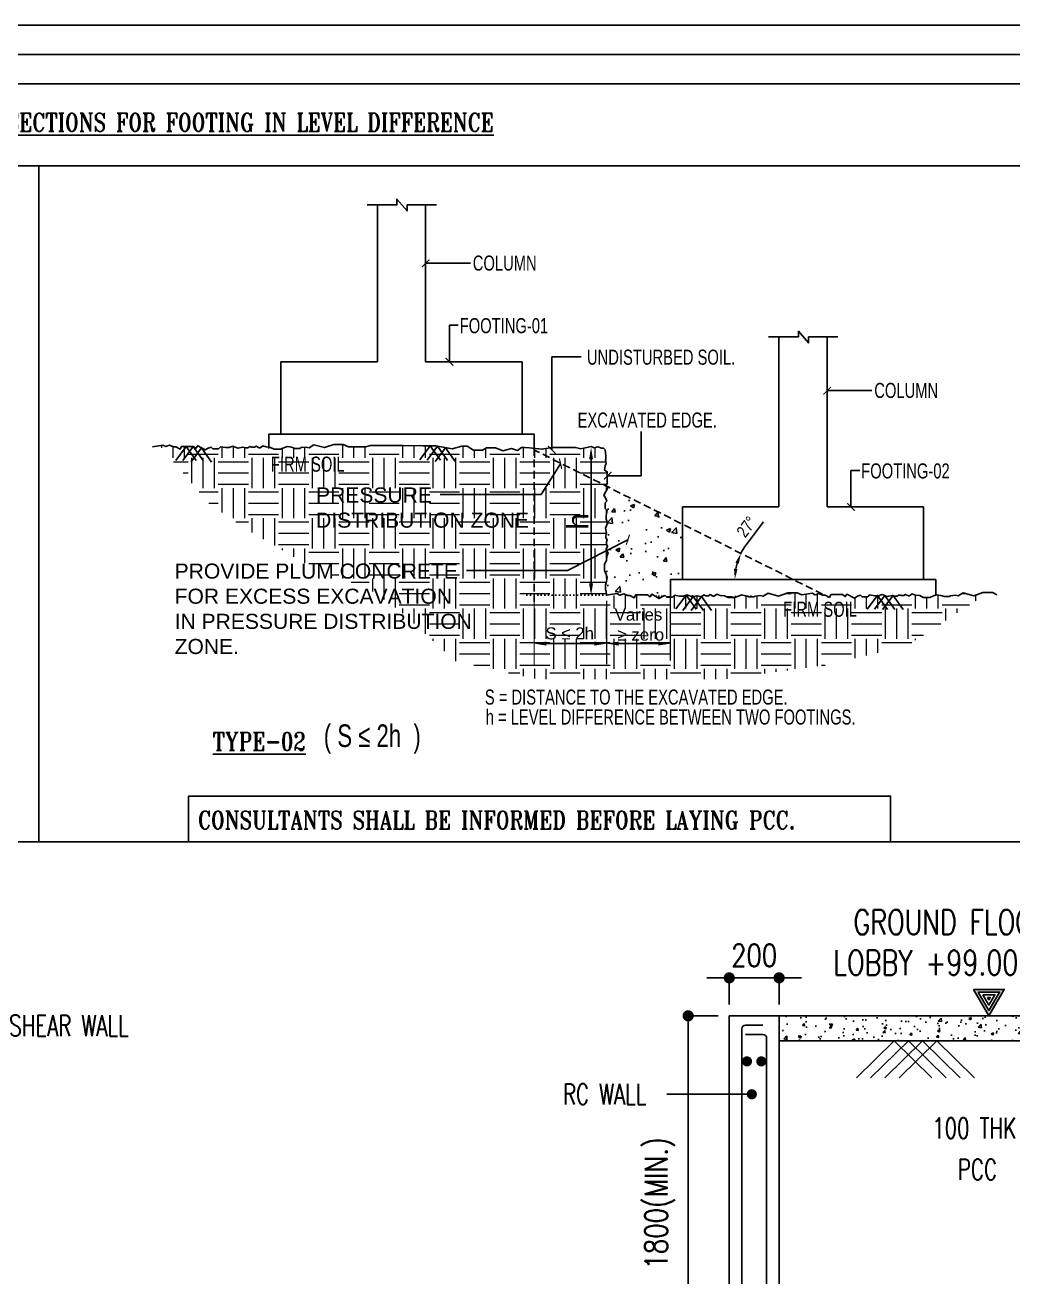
# Model space of a CAD drawing. Extents: x 473024 to 774629, y -1213442 to -1126596.
# Drawn here: x 578138 to 590701, y -1142895 to -1126969 of the extents above; entities that cross this region are included whole.
import ezdxf

# ---------------------------------------------------------------- set-up
doc = ezdxf.new("R2010")
doc.units = 0
doc.header["$LTSCALE"] = 100
doc.header["$MEASUREMENT"] = 0
doc.header["$PDMODE"] = 2
doc.header["$PDSIZE"] = -10
for name, pattern in [('( Hidden )', [0.375, 0.25, -0.125]), ('ACAD_ISO07W100', [3, 0, -3]), ('CONTINU', [0])]:
    doc.linetypes.add(name, pattern=pattern)
doc.layers.get('0').update_dxf_attribs({"linetype": 'CONTINUOUS'})
doc.layers.get('Defpoints').update_dxf_attribs({"linetype": 'CONTINUOUS'})
for name, color, linetype in [('AES-S-DIM 100', 9, 'CONTINUOUS'), ('AR', 1, 'CONTINUOUS'), ('col-hatch', 8, 'CONTINUOUS'), ('COLDIM', 4, 'CONTINUOUS'), ('COLNO', 6, 'CONTINUOUS'), ('column', 10, 'CONTINUOUS'), ('Concrete Line', 2, 'CONTINUOUS'), ('CW-DIM', 4, 'CONTINUOUS'), ('EARTH', 8, 'CONTINUOUS'), ('FOOTINGDIM', 2, 'CONTINUOUS'), ('JW_  BEAM', 4, 'CONTINUOUS'), ('S-FOOTDIM', 9, 'CONTINUOUS'), ('SEC 2 - A - 0.30 THK', 2, 'CONTINUOUS'), ('secton', 8, 'CONTINUOUS'), ('SL', 3, 'CONTINUOUS'), ('TAB', 1, 'CONTINUOUS'), ('TEX', 4, 'CONTINUOUS'), ('text-50', 3, 'CONTINUOUS'), ('TITLE2', 7, 'CONTINUOUS'), ('TXT3', 7, 'CONTINUOUS')]:
    doc.layers.add(name, color=color, linetype=linetype)
doc.styles.add('Arial', font='arial.ttf')
doc.styles.add('GRID', font='romans.shx')
doc.styles.add('JW1', font='arial.ttf', dxfattribs={"width": 0.8, "height": 200})
doc.styles.add('ROMANS', font='romans.shx', dxfattribs={"width": 0.8})
doc.styles.add('ROMANS_0.8', font='romans.shx', dxfattribs={"width": 0.8})
doc.styles.add('ROMANT', font='ROMANT.SHX', dxfattribs={"width": 0.8})
doc.styles.add('TXT-300', font='romans.shx', dxfattribs={"width": 0.75, "height": 300})
doc.dimstyles.new('100-2.5', dxfattribs={"dimscale": 100, "dimtxt": 2.5, "dimasz": 1.25, "dimexe": 1.25, "dimexo": 1, "dimgap": 1, "dimtad": 1, "dimdec": 0, "dimzin": 0, "dimdsep": 46, "dimtxsty": 'GRID', "dimblk1": 'ARCHTICK', "dimblk2": 'ARCHTICK', "dimsah": 1, "dimcen": 0, "dimdle": 1.25, "dimclrd": 1, "dimclre": 1, "dimclrt": 3, "dimadec": 0, "dimazin": 0, "dimtfac": 1, "dimtdec": 0, "dimtix": 1, "dimtmove": 0, "dimatfit": 3, "dimldrblk": 'ARCHTICK', "dimfxl": 1, "dimtolj": 1, "dimtzin": 0, "dimarcsym": 0})
doc.dimstyles.new('DIM300', dxfattribs={"dimtxt": 10, "dimasz": 100, "dimexe": 150, "dimexo": 0, "dimgap": 100, "dimtad": 1, "dimdec": 0, "dimzin": 0, "dimdsep": 46, "dimtxsty": 'TXT-300', "dimsah": 1, "dimcen": 1, "dimclrd": 8, "dimclre": 8, "dimclrt": 2, "dimadec": 0, "dimazin": 0, "dimtfac": 1, "dimtdec": 0, "dimtmove": 2, "dimatfit": 3, "dimfxl": 1, "dimtolj": 1, "dimtzin": 0, "dimarcsym": 0})
doc.dimstyles.new('JW1', dxfattribs={"dimtxt": 0.2, "dimasz": 175, "dimexe": 50, "dimexo": 50, "dimgap": 75, "dimtad": 1, "dimdec": 0, "dimrnd": 5, "dimzin": 1, "dimdsep": 46, "dimtxsty": 'JW1', "dimcen": 0.09, "dimdle": 150, "dimclrd": 9, "dimclre": 9, "dimclrt": 7, "dimadec": 0, "dimazin": 0, "dimtfac": 1, "dimtdec": 0, "dimtofl": 0, "dimtmove": 0, "dimatfit": 3, "dimfxl": 1, "dimtolj": 1, "dimtzin": 0, "dimarcsym": 0})
doc.dimstyles.new('S-DIM-30', dxfattribs={"dimscale": 30, "dimtxt": 2.5, "dimasz": 1, "dimexe": 1, "dimexo": 0.5, "dimgap": 1, "dimtad": 1, "dimdec": 0, "dimdsep": 46, "dimtxsty": 'ROMANS_0.8', "dimblk": 'DOT', "dimcen": 0, "dimdle": 1, "dimclrd": 8, "dimclre": 8, "dimclrt": 3, "dimadec": 1, "dimazin": 2, "dimtfac": 1, "dimtdec": 0, "dimtix": 1, "dimtmove": 0, "dimatfit": 3, "dimfxl": 1, "dimtolj": 1, "dimlwd": -1, "dimlwe": -1, "dimarcsym": 0})

# ---------------------------------------------------------------- blocks, each defined once
blk = doc.blocks.new('_Dot')
at = {"color": 0, "linetype": 'ByBlock', "lineweight": -2}
blk.add_line((-0.5, 0), (-1, 0), dxfattribs=at)
at = {"color": 0, "linetype": 'ByBlock', "const_width": 0.5}
blk.add_lwpolyline([(-0.25, 0, 1), (0.25, 0, 1)], format="xyb", close=True, dxfattribs=at)
blk = doc.blocks.new('*D26')
at = {"layer": 'Defpoints', "color": 0, "transparency": 16777216}
for p in [(10113, 9120), (9783, 5520), (10113, 5520)]:
    blk.add_point(p, dxfattribs=at)
at = {"layer": 'FOOTINGDIM', "color": 8, "transparency": 16777216}
for p, q in [((10023, 9120), (9783, 9120)), ((9783, 9030), (9783, 5610)), ((10023, 5520), (9783, 5520))]:
    blk.add_line(p, q, dxfattribs=at)
at = {"layer": 'FOOTINGDIM', "color": 8, "transparency": 16777216, "xscale": 90, "yscale": 90, "zscale": 90}
for p, rotation in [((9783, 9120), 90), ((9783, 5520), 270)]:
    blk.add_blockref('_Dot', p, dxfattribs=dict(at, rotation=rotation))
at = {"layer": 'FOOTINGDIM', "color": 3, "transparency": 16777216, "insert": (9556, 7614), "char_height": 180, "attachment_point": 5, "rotation": 90, "style": 'ROMANS_0.8'}
blk.add_mtext('\\A1;1800(MIN.)', dxfattribs=at)
blk = doc.blocks.new('*D27')
at = {"layer": 'Defpoints', "color": 0, "transparency": 16777216}
for p in [(10113, 9425), (10113, 9120), (10513, 9120)]:
    blk.add_point(p, dxfattribs=at)
at = {"layer": 'FOOTINGDIM', "color": 8, "transparency": 16777216}
for p, q in [((10023, 9425), (9933, 9425)), ((10113, 9210), (10113, 9425)), ((10513, 9425), (10113, 9425)), ((10513, 9210), (10513, 9425)), ((10603, 9425), (10693, 9425))]:
    blk.add_line(p, q, dxfattribs=at)
at = {"layer": 'FOOTINGDIM', "color": 8, "transparency": 16777216, "xscale": 90, "yscale": 90, "zscale": 90}
blk.add_blockref('_Dot', (10113, 9425), dxfattribs=at)
at = {"layer": 'FOOTINGDIM', "color": 8, "transparency": 16777216, "xscale": 90, "yscale": 90, "zscale": 90, "rotation": 180}
blk.add_blockref('_Dot', (10513, 9425), dxfattribs=at)
at = {"layer": 'FOOTINGDIM', "color": 3, "transparency": 16777216, "insert": (10313, 9605), "char_height": 180, "attachment_point": 5, "style": 'ROMANS_0.8'}
blk.add_mtext('\\A1;200', dxfattribs=at)
blk = doc.blocks.new('A$C19396C94')
at = {"layer": 'TAB', "color": 4}
for p, q in [((277.7, 273.6, 0), (0, 0, 0)), ((382.6, 273.6, 0), (104.9, 0, 0)), ((487.5, 273.6, 0), (209.8, 0, 0)), ((277.7, 273.6, 0), (555.4, 0, 0)), ((592.4, 273.6, 0), (314.7, 0, 0)), ((382.6, 273.6, 0), (660.3, 0, 0)), ((487.5, 273.6, 0), (765.2, 0, 0)), ((592.4, 273.6, 0), (870.1, 0, 0))]:
    blk.add_line(p, q, dxfattribs=at)
blk = doc.blocks.new('_ArchTick')
at = {"color": 0, "linetype": 'ByBlock', "const_width": 0.15}
blk.add_lwpolyline([(-0.5, -0.5), (0.5, 0.5)], dxfattribs=at)
blk = doc.blocks.new('*D42')
at = {"layer": 'CW-DIM', "color": 9, "linetype": 'Continuous', "lineweight": -2, "transparency": 16777216}
blk.add_line((28078, 18102), (28078, 16049), dxfattribs=at)
at = {"layer": 'CW-DIM', "color": 9, "transparency": 16777216}
for points in [[(28111, 18102), (28045, 18102), (28078, 18302)], [(28045, 16049), (28111, 16049), (28078, 15849)]]:
    blk.add_solid(points, dxfattribs=at)
at = {"layer": 'Defpoints', "color": 0, "transparency": 16777216}
for p in [(27819, 18302), (28078, 15849), (28335, 15849)]:
    blk.add_point(p, dxfattribs=at)
at = {"layer": 'CW-DIM', "color": 3, "transparency": 16777216, "insert": (27858, 17075), "char_height": 350, "attachment_point": 5, "rotation": 90, "style": 'Arial'}
blk.add_mtext('\\A1;h', dxfattribs=at)
blk = doc.blocks.new('*D43')
at = {"layer": 'CW-DIM', "color": 9, "linetype": 'Continuous', "lineweight": -2, "transparency": 16777216}
blk.add_line((28535, 15049), (29193, 15049), dxfattribs=at)
at = {"layer": 'CW-DIM', "color": 9, "transparency": 16777216}
for points in [[(28535, 15082), (28535, 15015), (28335, 15049)], [(29193, 15015), (29193, 15082), (29393, 15049)]]:
    blk.add_solid(points, dxfattribs=at)
at = {"layer": 'Defpoints', "color": 0, "transparency": 16777216}
for p in [(28335, 15849), (29393, 15817), (29393, 15049)]:
    blk.add_point(p, dxfattribs=at)
at = {"layer": 'CW-DIM', "color": 3, "transparency": 16777216, "insert": (28864, 15362), "char_height": 200, "attachment_point": 5, "style": 'Arial'}
blk.add_mtext('\\A1;Varies\\P ≥ zero', dxfattribs=at)
blk = doc.blocks.new('*D44')
at = {"layer": 'CW-DIM', "color": 9, "linetype": 'Continuous', "lineweight": -2, "transparency": 16777216}
blk.add_line((28135, 15049), (27334, 15049), dxfattribs=at)
at = {"layer": 'CW-DIM', "color": 9, "transparency": 16777216}
for points in [[(27334, 15082), (27334, 15015), (27134, 15049)], [(28135, 15015), (28135, 15082), (28335, 15049)]]:
    blk.add_solid(points, dxfattribs=at)
at = {"layer": 'Defpoints', "color": 0, "transparency": 16777216}
for p in [(27134, 15049), (27134, 15049), (28335, 15049)]:
    blk.add_point(p, dxfattribs=at)
blk = doc.blocks.new('*D49')
at = {"layer": 'Defpoints', "color": 0, "transparency": 16777216}
for p in [(27136, 18258), (30473, 16262), (29393, 16114), (33793, 16114), (31917, 15868)]:
    blk.add_point(p, dxfattribs=at)
at = {"layer": 'JW_  BEAM', "color": 9, "lineweight": -2, "transparency": 16777216}
blk.add_line((30655, 16693), (30936, 17066), dxfattribs=at)
for start, end in [(143.0134, 153.4334), (163.8534, 169.58)]:
    blk.add_arc((31425, 16114), 964, start, end, dxfattribs=at)
at = {"layer": 'JW_  BEAM', "color": 9, "transparency": 16777216}
for points in [[(30527, 16371), (30472, 16392), (30563, 16545)], [(30448, 16291), (30506, 16285), (30462, 16114)]]:
    blk.add_solid(points, dxfattribs=at)
at = {"layer": 'JW_  BEAM', "color": 7, "transparency": 16777216, "insert": (30656, 16985), "char_height": 200, "attachment_point": 5, "rotation": 53.0134, "style": 'JW1', "bg_fill": 3, "box_fill_scale": 1.25, "bg_fill_color": 257, "bg_fill_transparency": 0}
blk.add_mtext('\\A1;27%%d', dxfattribs=at)
blk = doc.blocks.new('A$C43B3285B')
at = {"linetype": 'Continuous'}
h = blk.add_hatch(color=0, dxfattribs=at)
h.paths.add_polyline_path([(12112.3, 9311.2), (12197.8, 9163.2), (12283.2, 9311.2)], flags=16)
h.paths.add_polyline_path([(12075, 9332.8), (12197.8, 9120.1), (12320.6, 9332.8)])
at = {"layer": 'col-hatch'}
h = blk.add_hatch(dxfattribs=at)
h.set_pattern_fill('AR-CONC', color=8, scale=30, style=0)
h.set_pattern_definition([(50, (-358997.37, 42842.56), (215.178055, -18.82564), [22.5, -247.5]), (355, (-358997.37, 42842.56), (-41.6254, 225.65764), [18, -198]), (100.4514, (-358979.44, 42841), (173.55281, 206.83186), [19.12206, -210.34263]), (46.1842, (-358997.37, 42902.56), (320.17231, -49.6557), [33.75, -371.25]), (96.6356, (-358970.7, 42898.42), (280.3988, 292.23536), [28.6831, -315.5139]), (351.1842, (-358997.37, 42902.56), (280.39858, 292.23558), [27, -297]), (21, (-358967.37, 42887.56), (179.072116, -120.78567), [22.5, -247.5]), (326, (-358967.37, 42887.56), (72.9946, 217.54501), [18, -198]), (71.4514, (-358952.44, 42877.5), (252.06679, 96.75915), [19.12206, -210.34263]), (37.5, (-358997.37, 42842.56), (3.647957, 99.868156), [0, -195.6, 0, -201, 0, -198.75]), (7.5, (-358997.37, 42842.56), (78.92086, 118.323514), [0, -114.6, 0, -191.1, 0, -75.75]), (327.5, (-359064.27, 42842.56), (160.14673, -6.766462), [0, -75, 0, -234, 0, -310.5]), (317.5, (-359094.27, 42842.56), (174.95585, 30.031495), [0, -97.5, 0, -155.4, 0, -220.5])])
h.paths.add_polyline_path([(13156.4, 9057.7), (13080.2, 9057.7), (13080.2, 9120.1), (10513, 9120.1), (10513, 8920.1), (12775.3, 8920.1), (12775.3, 8966.7, -0.4142136), (12754.9, 8987.2, -1), (12795.8, 8987.2, -0.4142136), (12775.3, 8966.7), (12775.3, 8920.1), (13080.5, 8920.1), (13080.5, 8999), (12981.9, 8999)])
at = {"layer": 'column', "color": 2, "linetype": 'Continuous'}
blk.add_line((10513, 8920.1), (13080.2, 8920.1), dxfattribs=at)
at = {"layer": 'secton', "color": 2, "linetype": 'Continuous'}
for p, q in [((10113, 9120.1), (10113, 2570.1)), ((10113, 9120.1), (13080.5, 9120.1)), ((10513, 9120.1), (10513, 2570.1))]:
    blk.add_line(p, q, dxfattribs=at)
at = {"layer": 'SL', "color": 4, "elevation": 0}
for points, const_width in [([(10275.4, 8754.1, -1), (10234.7, 8754.1, -1)], 40.7), ([(10390.7, 8754.1, -1), (10350, 8754.1, -1)], 40.7), ([(10293.8, 8510.7, 1), (10293.8, 8469.8, 1)], 40.9)]:
    blk.add_lwpolyline(points, format="xyb", close=True, dxfattribs=dict(at, const_width=const_width))
at = {"layer": 'TAB'}
for p, q in [((10213, 9015.1), (10213, 1313.8)), ((10242.3, 8970.1), (10383, 8970.1)), ((10243, 9045.1), (10383.6, 9045.1)), ((10413, 8940.6), (10413, 1313.8))]:
    blk.add_line(p, q, dxfattribs=at)
at = {"layer": 'TAB', "color": 4}
blk.add_line((10293.8, 8490.2), (9610.8, 8490.2), dxfattribs=at)
at = {"layer": 'TAB'}
for centre, start, end in [((10243, 9015.1), 90, 180), ((10383, 8940.1), 0, 90)]:
    blk.add_arc(centre, 30, start, end, dxfattribs=at)
at = {"layer": 'TXT3', "color": 3, "elevation": 0}
for points in [[(12075, 9332.8), (12320.6, 9332.8), (12197.8, 9120.1)], [(12112.3, 9311.2), (12283.2, 9311.2), (12197.8, 9163.2)], [(12149.6, 9289.7), (12245.9, 9289.7), (12197.8, 9206.3)], [(12187, 9268.1), (12208.6, 9268.1), (12197.8, 9249.4)]]:
    blk.add_lwpolyline(points, close=True, dxfattribs=at)
at = {"layer": 'COLDIM', "color": 8, "xscale": 1.090631643310189, "yscale": 1.090631643310189, "zscale": 1.090631643310189, "rotation": 8.562147736273705e-07}
blk.add_blockref('A$C19396C94', (11133.4, 8621.7, 0), dxfattribs=at)
at = {"color": 3, "style": 'ROMANS', "width": 0.7}
for s, p in [('SHEAR WALL', (4331.1, 8957.8)), ('RC WALL', (8777.2, 8407.1)), ('100 THK', (11741.7, 8134.5)), ('PCC ', (11947.3, 7802.8))]:
    blk.add_text(s, height=166.67, dxfattribs=at).set_placement(p)
at = {"layer": 'COLNO', "color": 6, "style": 'ROMANS', "width": 0.75}
for s, p in [('GROUND FLOOR', (11110.1, 9772.6)), ('LOBBY +99.00 LVL', (10949.1, 9446.9))]:
    blk.add_text(s, height=200, dxfattribs=at).set_placement(p)
at = {"layer": 'FOOTINGDIM'}
dim = blk.add_linear_dim(base=(10113, 9425), p1=(10513, 9120.1), p2=(10113, 9120.1), dimstyle='S-DIM-30', override={"dimtxt": 6, "dimasz": 3, "dimexe": 0, "dimexo": 3, "dimgap": 3, "dimlfac": 0.5}, dxfattribs=at)
dim.commit()
dim.dimension.update_dxf_attribs({"geometry": '*D27', "text_midpoint": (10313, 9605)})
dim = blk.add_linear_dim(base=(9783.3, 5520.1), p1=(10113, 9120.1), p2=(10113, 5520.1), angle=90, text='<>(MIN.)', dimstyle='S-DIM-30', override={"dimtxt": 6, "dimasz": 3, "dimexe": 0, "dimexo": 3, "dimgap": 3, "dimlfac": 0.5}, dxfattribs=at)
dim.commit()
dim.dimension.update_dxf_attribs({"geometry": '*D26', "text_midpoint": (9783.3, 7614.5), "dimtype": 128})
blk = doc.blocks.new('A$C41507DF9')
at = {"layer": 'AES-S-DIM 100', "linetype": 'ByBlock', "lineweight": 0}
h = blk.add_hatch(dxfattribs=at)
h.set_pattern_fill('EARTH', color=9, scale=2000)
h.paths.add_polyline_path([(28338.2, 17410.4), (28322, 17457.2), (28289.5, 17507.5), (28358.6, 17631.8), (28316.8, 17661.1), (28347.8, 17705.3), (28347.8, 17808.6), (28347.8, 17898.9), (28302.1, 17923.6), (28314.4, 17994.5), (28327.8, 18035.8), (28319.8, 18097.7), (28325.2, 18111.2), (28322.7, 18161.4), (28310.7, 18260.5), (28284.9, 18287), (28252.1, 18287), (28190.1, 18313.5), (28128.2, 18292.9), (28078, 18316.5), (27906.1, 18280.8), (27819, 18301.6), (27724.2, 18301.6), (27586.9, 18301.6), (27534.8, 18301.6), (27435.3, 18301.6), (27263.4, 18271.3), (27059.7, 18296.4), (26971.9, 18300.1), (26922.4, 18300.1), (26856.1, 18252.7), (26761.3, 18281.7), (26614.5, 18244.3), (26491.4, 18296.4), (26444, 18296.4), (26344.5, 18296.4), (26278.2, 18258.5), (26131.4, 18258.5), (26022.4, 18324.8), (25937.2, 18324.8), (25776.1, 18277.4), (25502.4, 18325.5), (25290.3, 18325.5), (24949.6, 18333.1), (24661.8, 18333.1), (24419.5, 18333.1), (24336.2, 18310.4), (24056, 18310.4), (23967.6, 18352.8), (23810.8, 18352.8), (23656.9, 18299.6), (23482.4, 18346.9), (23401.8, 18296.5), (23350.9, 18306.9), (23271.2, 18297.7), (23248, 18285), (23171.8, 18285), (23109.3, 18304.6), (23042.3, 18317.3), (22992.6, 18300), (22926.7, 18273.4), (22821.5, 18273.4), (22761.1, 18302.3), (22689.5, 18310.4), (22634, 18330), (22592.4, 18296.5), (22575.1, 18296.5), (22524.2, 18323.1), (22496.5, 18304.6), (22451.4, 18304.6), (22419, 18317.3), (22386.7, 18294.2), (22349.7, 18294.2), (22305.7, 18304.6), (22223.8, 18289.1), (22141.1, 18321.6), (22076.1, 18298), (22017, 18298), (21931.3, 18312.7), (21898.8, 18280.3), (21807.2, 18280.3), (21777.3, 18308.3), (21730.4, 18292.1), (21680.2, 18259.6), (21555.8, 18328.7), (21526.6, 18287), (21482.3, 18317.9), (21379.1, 18317.9), (21288.8, 18317.9), (21264, 18272.2), (21193.2, 18310.6), (21151.9, 18310.6), (21090, 18337.1), (21028, 18316.5), (20977.8, 18340), (20930, 18332.3), (21753.2, 17359.6), (22362.4, 16949.2), (23496.2, 16285.3), (24403.3, 15954.4), (24939.7, 15570.5), (25826.9, 14756.5), (27197.6, 14458.7), (30285.8, 14458.7), (32023.3, 14699), (33318.4, 15014.1), (34665.6, 15894.5), (34576.4, 15894.5), (34422.5, 15841.3), (34248, 15888.6), (34167.4, 15838.2), (34116.5, 15848.6), (34036.8, 15839.4), (34013.7, 15826.7), (33937.4, 15826.7), (33875, 15846.3), (33807.9, 15859), (33758.2, 15841.7), (33692.3, 15815.1), (33587.2, 15815.1), (33526.8, 15844), (33455.1, 15852.1), (33399.6, 15871.8), (33358, 15838.2), (33340.7, 15838.2), (33289.8, 15864.8), (33262.1, 15846.3), (33217, 15846.3), (33184.6, 15859), (33152.3, 15835.9), (33115.3, 15835.9), (33071.4, 15846.3), (32989.4, 15830.8), (32906.7, 15863.3), (32841.7, 15839.7), (32782.6, 15839.7), (32697, 15854.5), (32664.5, 15822), (32572.9, 15822), (32542.9, 15850), (32496.1, 15833.8), (32445.8, 15801.3), (32321.5, 15870.4), (32292.2, 15828.7), (32248, 15859.6), (32144.7, 15859.6), (32054.4, 15859.6), (32029.6, 15813.9), (31958.8, 15852.3), (31917.5, 15852.3), (31855.6, 15878.8), (31793.6, 15858.2), (31743.5, 15881.8), (31571.5, 15854.1), (31497, 15889.8), (31340.2, 15889.8), (31186.4, 15836.6), (31011.8, 15883.9), (30931.2, 15833.5), (30880.4, 15843.9), (30800.6, 15834.6), (30777.5, 15821.9), (30701.2, 15821.9), (30638.8, 15841.6), (30571.8, 15854.3), (30522.1, 15837), (30456.2, 15810.4), (30351, 15810.4), (30290.6, 15839.3), (30218.9, 15847.4), (30163.5, 15867), (30121.8, 15833.5), (30104.5, 15833.5), (30053.6, 15860.1), (30025.9, 15841.6), (29980.8, 15841.6), (29948.5, 15854.3), (29916.1, 15831.2), (29879.1, 15831.2), (29835.2, 15841.6), (29753.3, 15826.1), (29670.5, 15858.6), (29605.5, 15835), (29546.5, 15835), (29460.8, 15849.7), (29428.3, 15817.2), (29336.7, 15817.2), (29306.7, 15845.2), (29259.9, 15829.1), (29209.7, 15796.6), (29113.2, 15850.2), (29074.4, 15850.2), (29056, 15823.9), (29018.5, 15850.2), (28815.7, 15850.2), (28793.5, 15809.2), (28722.7, 15847.5), (28681.4, 15847.5), (26472.4, 15850.2), (28335.2, 15850.2), (28327.5, 15916.5), (28314.8, 15939.6), (28314.8, 16015.9), (28334.5, 16078.3), (28347.2, 16145.4), (28329.9, 16195.1), (28303.3, 16260.9), (28303.3, 16366.1), (28332.2, 16426.5), (28340.3, 16498.2), (28359.9, 16553.7), (28326.4, 16595.3), (28326.4, 16612.6), (28353, 16663.5), (28334.5, 16691.2), (28334.5, 16736.3), (28347.2, 16768.7), (28324.1, 16801), (28324.1, 16838), (28334.5, 16881.9), (28319, 16963.9), (28351.5, 17046.6), (28327.9, 17111.6), (28327.9, 17170.7), (28342.6, 17256.3), (28310.2, 17288.8), (28310.2, 17380.4)])
at = {"layer": 'AES-S-DIM 100', "linetype": 'ByBlock'}
h = blk.add_hatch(dxfattribs=at)
h.set_pattern_fill('EARTH', color=250, scale=20)
h.set_pattern_definition([(0, (-4017434.75, -872311.65), (127, 127), [127, -127]), (0, (-4017434.75, -872264.03), (127, 127), [127, -127]), (0, (-4017434.75, -872216.4), (127, 127), [127, -127]), (90, (-4017418.88, -872200.53), (-127, 127), [127, -127]), (90, (-4017371.25, -872200.53), (-127, 127), [127, -127]), (90, (-4017323.63, -872200.53), (-127, 127), [127, -127])])
h.paths.add_polyline_path([(29056, 15823.9), (29072.7, 15847.8), (29022, 15847.8)])
h.paths.add_polyline_path([(30121.8, 15833.5), (30136.1, 15845), (30108.4, 15849.7), (30096.4, 15837.8), (30104.5, 15833.5)])
h.paths.add_polyline_path([(29916.1, 15831.2), (29918.4, 15832.8), (29913.7, 15831.2)])
h.paths.add_polyline_path([(30456.2, 15810.4), (30514.8, 15834), (30482.8, 15841.6), (30400.9, 15826.1), (30318.1, 15858.6), (30271.1, 15841.5), (30290.6, 15839.3), (30351, 15810.4)])
h.paths.add_polyline_path([(29753.3, 15826.1), (29791.2, 15833.3), (29760.8, 15850.2), (29722, 15850.2), (29715.5, 15840.9)])
h.paths.add_polyline_path([(30590.9, 15850.6), (30618.9, 15845.3), (30596.1, 15854.3)])
h.paths.add_polyline_path([(29605.5, 15835), (29647.5, 15850.2), (29463.3, 15850.2), (29462.8, 15849.4), (29546.5, 15835)])
h.paths.add_polyline_path([(30931.2, 15833.5), (30939.5, 15838.7), (30938.2, 15839.3), (30866.5, 15847.4), (30811.1, 15867), (30762.6, 15828), (30701.3, 15860.1), (30673.5, 15841.6), (30638.6, 15841.6), (30638.8, 15841.6), (30701.2, 15821.9), (30777.5, 15821.9), (30800.6, 15834.6), (30880.4, 15843.9)])
h.paths.add_polyline_path([(29336.7, 15817.2), (29426.2, 15817.2), (29370.3, 15847.5), (29329, 15847.5), (29117.7, 15847.7), (29209.7, 15796.6), (29259.9, 15829.1), (29306.7, 15845.2)])
h.paths.add_polyline_path([(31186.4, 15836.6), (31231.1, 15852.1), (31219.4, 15854.3), (31176.3, 15839.3)])
at = {"layer": 'JW_  BEAM'}
h = blk.add_hatch(dxfattribs=at)
h.set_pattern_fill('AR-CONC', color=8, scale=100)
h.set_pattern_definition([(50, (-2412919.9, 7701061.2), (717.260183, -62.752135), [75, -825]), (355, (-2412919.9, 7701061.2), (-138.751334, 752.192134), [60, -660]), (100.451444, (-2412860.15, 7701056), (578.508847, 689.43999), [63.74019, -701.14211]), (46.1842, (-2412919.9, 7701261.2), (1067.24133, -165.51928), [112.5, -1237.5]), (96.635635, (-2412831, 7701247.4), (934.66195, 974.1186), [95.61034, -1051.71376]), (351.184164, (-2412919.9, 7701261.2), (934.66195, 974.1186), [90, -990]), (21, (-2412819.9, 7701211.2), (596.90705, -402.61889), [75, -825]), (326, (-2412819.9, 7701211.2), (243.31533, 725.150045), [60, -660]), (71.451445, (-2412770.2, 7701177.66), (840.222377, 322.53115), [63.74019, -701.14211]), (37.5, (-2412919.92, 7701061.22), (12.159855, 332.893854), [0, -652, 0, -670, 0, -662.5]), (7.5, (-2412919.92, 7701061.2), (263.069537, 394.411712), [0, -382, 0, -637, 0, -252.5]), (327.5, (-2413142.92, 7701061.22), (533.822436, -22.554872), [0, -250, 0, -780, 0, -1035]), (317.5, (-2413242.92, 7701061.2), (583.18617, 100.104982), [0, -325, 0, -518, 0, -735])])
h.paths.add_polyline_path([(29592.7, 17029.9), (28320.4, 17666.1), (28316.8, 17661.1), (28358.6, 17631.8), (28289.5, 17507.5), (28322, 17457.2), (28338.2, 17410.4), (28310.2, 17380.4), (28310.2, 17288.8), (28342.6, 17256.3), (28327.9, 17170.7), (28327.9, 17111.6), (28351.5, 17046.6), (28319, 16963.9), (28334.5, 16881.9), (28324.1, 16838), (28324.1, 16801), (28347.2, 16768.7), (28334.5, 16736.3), (28334.5, 16691.2), (28353, 16663.5), (28326.4, 16612.6), (28326.4, 16595.3), (28359.9, 16553.7), (28340.3, 16498.2), (28332.2, 16426.5), (28303.3, 16366.1), (28303.3, 16260.9), (28329.9, 16195.1), (28347.2, 16145.4), (28334.5, 16078.3), (28314.8, 16015.9), (28314.8, 15939.6), (28327.5, 15916.5), (28335.3, 15849.3), (28507.3, 15877), (28557.4, 15853.4), (28619.4, 15874.1), (28681.4, 15847.5), (28722.7, 15847.5), (28793.5, 15809.2), (28818.2, 15854.9), (28908.5, 15854.9), (29011.8, 15854.9), (29056, 15823.9), (29085.3, 15865.7), (29209.7, 15796.6), (29259.9, 15829.1), (29306.7, 15845.2), (29336.7, 15817.2), (29392.7, 15817.2), (29392.7, 16113.6), (29592.7, 16113.6)])
at = {"layer": 'AES-S-DIM 100', "linetype": '( Hidden )', "ltscale": 5}
for p, q in [((27135.6, 18287), (27135.6, 15742.2)), ((31916.6, 15867.8), (27135.6, 18258.5))]:
    blk.add_line(p, q, dxfattribs=at)
at = {"layer": 'AES-S-DIM 100', "color": 4, "linetype": 'ACAD_ISO07W100', "ltscale": 0.2}
blk.add_line((28335.3, 15849.3), (26913.9, 15850.2), dxfattribs=at)
at = {"layer": 'AES-S-DIM 100', "color": 2, "linetype": 'ByBlock'}
for points in [[(20805.9, 18312.3), (20977.8, 18340), (21028, 18316.5), (21090, 18337.1), (21151.9, 18310.6), (21193.2, 18310.6), (21264, 18272.2), (21288.8, 18317.9), (21379.1, 18317.9), (21482.3, 18317.9), (21526.6, 18287), (21555.8, 18328.7), (21680.2, 18259.6), (21730.4, 18292.1), (21777.3, 18308.3), (21807.2, 18280.3), (21898.8, 18280.3), (21931.3, 18312.7), (22017, 18298), (22076.1, 18298), (22141.1, 18321.6), (22223.8, 18289.1), (22305.7, 18304.6), (22349.7, 18294.2), (22386.7, 18294.2), (22419, 18317.3), (22451.4, 18304.6), (22496.5, 18304.6), (22524.2, 18323.1), (22575.1, 18296.5), (22592.4, 18296.5), (22634, 18330), (22689.5, 18310.4), (22761.1, 18302.3), (22821.5, 18273.4), (22926.7, 18273.4), (22992.6, 18300), (23042.3, 18317.3), (23109.3, 18304.6), (23171.8, 18285), (23248, 18285), (23271.2, 18297.7), (23350.9, 18306.9), (23401.8, 18296.5), (23482.4, 18346.9), (23656.9, 18299.6), (23810.8, 18352.8), (23967.6, 18352.8), (24056, 18310.4), (24336.2, 18310.4), (24419.5, 18333.1), (24661.8, 18333.1), (24949.6, 18333.1), (25290.3, 18325.5), (25502.4, 18325.5), (25776.1, 18277.4), (25937.2, 18324.8), (26022.4, 18324.8), (26131.4, 18258.5), (26278.2, 18258.5), (26344.5, 18296.4), (26444, 18296.4), (26491.4, 18296.4), (26614.5, 18244.3), (26761.3, 18281.7), (26856.1, 18252.7), (26922.4, 18300.1), (26971.9, 18300.1), (27059.7, 18296.4), (27263.4, 18271.3), (27435.3, 18301.6), (27534.8, 18301.6), (27586.9, 18301.6), (27724.2, 18301.6), (27819, 18301.6), (27906.1, 18280.8)], [(27906.1, 18280.8), (28078, 18316.5), (28128.2, 18292.9), (28190.1, 18313.5), (28252.1, 18287), (28284.9, 18287), (28310.7, 18260.5)], [(28310.7, 18260.5), (28322.7, 18161.4), (28325.2, 18111.2), (28319.8, 18097.7), (28327.8, 18035.8), (28314.4, 17994.5), (28302.1, 17923.6), (28347.8, 17898.9), (28347.8, 17808.6), (28347.8, 17705.3), (28316.8, 17661.1), (28358.6, 17631.8), (28289.5, 17507.5), (28322, 17457.2), (28338.2, 17410.4), (28310.2, 17380.4), (28310.2, 17288.8), (28342.6, 17256.3), (28327.9, 17170.7), (28327.9, 17111.6), (28351.5, 17046.6), (28319, 16963.9), (28334.5, 16881.9), (28324.1, 16838), (28324.1, 16801), (28347.2, 16768.7), (28334.5, 16736.3), (28334.5, 16691.2), (28353, 16663.5), (28326.4, 16612.6), (28326.4, 16595.3), (28359.9, 16553.7), (28340.3, 16498.2), (28332.2, 16426.5), (28303.3, 16366.1), (28303.3, 16260.9), (28329.9, 16195.1), (28347.2, 16145.4), (28334.5, 16078.3), (28314.8, 16015.9), (28314.8, 15939.6), (28327.5, 15916.5), (28335.3, 15849.3)], [(28335.3, 15849.3), (28507.3, 15877), (28557.4, 15853.4), (28619.4, 15874.1), (28681.4, 15847.5), (28722.7, 15847.5), (28793.5, 15809.2), (28818.2, 15854.9), (28908.5, 15854.9), (29011.8, 15854.9), (29056, 15823.9), (29085.3, 15865.7), (29209.7, 15796.6), (29259.9, 15829.1), (29306.7, 15845.2), (29336.7, 15817.2), (29428.3, 15817.2), (29460.8, 15849.7), (29546.5, 15835), (29605.5, 15835), (29670.5, 15858.6), (29753.3, 15826.1), (29835.2, 15841.6), (29879.1, 15831.2), (29916.1, 15831.2), (29948.5, 15854.3), (29980.8, 15841.6), (30025.9, 15841.6), (30053.6, 15860.1), (30104.5, 15833.5), (30121.8, 15833.5), (30163.5, 15867), (30218.9, 15847.4), (30290.6, 15839.3), (30351, 15810.4), (30456.2, 15810.4), (30522.1, 15837), (30571.8, 15854.3), (30638.8, 15841.6), (30701.2, 15821.9), (30777.5, 15821.9), (30800.6, 15834.6), (30880.4, 15843.9), (30931.2, 15833.5), (31011.8, 15883.9), (31186.4, 15836.6), (31340.2, 15889.8), (31497, 15889.8), (31571.5, 15854.1)], [(31571.5, 15854.1), (31743.5, 15881.8), (31793.6, 15858.2), (31855.6, 15878.8), (31917.5, 15852.3), (31958.8, 15852.3), (32029.6, 15813.9), (32054.4, 15859.6), (32144.7, 15859.6), (32248, 15859.6), (32292.2, 15828.7), (32321.5, 15870.4), (32445.8, 15801.3), (32496.1, 15833.8), (32542.9, 15850), (32572.9, 15822), (32664.5, 15822), (32697, 15854.5), (32782.6, 15839.7), (32841.7, 15839.7), (32906.7, 15863.3), (32989.4, 15830.8), (33071.4, 15846.3), (33115.3, 15835.9), (33152.3, 15835.9), (33184.6, 15859), (33217, 15846.3), (33262.1, 15846.3), (33289.8, 15864.8), (33340.7, 15838.2), (33358, 15838.2), (33399.6, 15871.8), (33455.1, 15852.1), (33526.8, 15844), (33587.2, 15815.1), (33692.3, 15815.1), (33758.2, 15841.7), (33807.9, 15859), (33875, 15846.3), (33937.4, 15826.7), (34013.7, 15826.7), (34036.8, 15839.4), (34116.5, 15848.6), (34167.4, 15838.2), (34248, 15888.6), (34422.5, 15841.3), (34576.4, 15894.5), (34733.2, 15894.5), (34807.7, 15858.8)]]:
    blk.add_lwpolyline(points, dxfattribs=at)
at = {"layer": 'AES-S-DIM 100', "color": 6, "linetype": 'ByBlock', "const_width": 20}
for points in [[(29392.7, 15817.2), (29392.7, 14764.7)], [(27135.6, 15742.2), (27135.6, 14689.7)], [(28335.3, 15758.3), (28335.3, 14705.7)]]:
    blk.add_lwpolyline(points, dxfattribs=at)
at = {"layer": 'AES-S-DIM 100', "color": 4, "linetype": 'ByBlock'}
blk.add_lwpolyline([(21404, 12518.3), (33044.4, 12518.3), (33044.4, 11757.3), (21404, 11757.3)], close=True, dxfattribs=at)
at = {"layer": 'Concrete Line', "color": 4}
for points in [[(25513.5, 22324.5), (25027.6, 22324.5), (25027.6, 22224.8), (24858.8, 22420.3), (24858.8, 22324.5), (24364.3, 22324.5)], [(32170.6, 20133.5), (31684.6, 20133.5), (31684.6, 20033.8), (31515.9, 20229.3), (31515.9, 20133.5), (31021.3, 20133.5)]]:
    blk.add_lwpolyline(points, dxfattribs=at)
at = {"layer": 'EARTH', "color": 7, "ltscale": 100}
for points in [[(21191.2, 18087.4), (21362.9, 18317.9), (21529.2, 18083.6)], [(21310.7, 18087.4), (21482.3, 18317.9), (21648.6, 18083.6)], [(21446.4, 18063.6), (21618, 18294.2), (21784.3, 18059.9)], [(25241.4, 18095), (25413, 18325.5), (25579.3, 18091.3)], [(25360, 18089.9), (25531.6, 18320.4), (25697.9, 18086.1)], [(25492.5, 18066.6), (25664.1, 18297.1), (25830.4, 18062.8)], [(29482.6, 15622.1), (29654.2, 15852.7), (29820.5, 15618.4)], [(29602.1, 15599.4), (29773.7, 15830), (29940, 15595.7)], [(29735.6, 15599.4), (29907.2, 15830), (30073.5, 15595.7)], [(32657, 15616.5), (32828.6, 15847.1), (32994.9, 15612.8)], [(32776.4, 15616.5), (32948.1, 15847.1), (33114.4, 15612.8)], [(32912.6, 15616.1), (33084.3, 15846.6), (33250.6, 15612.3)]]:
    blk.add_lwpolyline(points, dxfattribs=at)
at = {"layer": 'JW_  BEAM'}
blk.add_line((0, 22974.2), (52058.6, 22974.2), dxfattribs=at)
at = {"layer": 'JW_  BEAM', "color": 1}
blk.add_line((18923.6, 22974.2), (18923.6, 11757.3), dxfattribs=at)
at = {"layer": 'JW_  BEAM'}
blk.add_lwpolyline([(0, 11757.3), (52058.6, 11757.3), (52058.6, 24330.2), (0, 24330.2)], close=True, dxfattribs=at)
at = {"layer": 'SEC 2 - A - 0.30 THK', "color": 4, "linetype": 'ByBlock'}
for p, q in [((24535.6, 19722.7), (24535.6, 22324.5)), ((25335.6, 19722.7), (25335.6, 22324.5)), ((31192.7, 17313.6), (31192.7, 20133.5)), ((31992.7, 17313.6), (31992.7, 20133.5)), ((22935.6, 19722.7), (22935.6, 18522.7)), ((26935.6, 19722.7), (25335.6, 19722.7)), ((26935.6, 18522.7), (26935.6, 19722.7)), ((22735.6, 18522.7), (22735.6, 18282.3)), ((22735.6, 18522.7), (27135.6, 18522.7)), ((27135.6, 18258.5), (27135.6, 18522.7)), ((29592.7, 17313.6), (29592.7, 16113.6)), ((33592.7, 17313.6), (31992.7, 17313.6)), ((33592.7, 16113.6), (33592.7, 17313.6)), ((29392.7, 16113.6), (29392.7, 15817.2)), ((29392.7, 16113.6), (33792.7, 16113.6)), ((33792.7, 15849.3), (33792.7, 16113.6))]:
    blk.add_line(p, q, dxfattribs=at)
for points in [[(24535.6, 19722.7), (22935.6, 19722.7)], [(31192.7, 17313.6), (29592.7, 17313.6)]]:
    blk.add_lwpolyline(points, dxfattribs=at)
at = {"layer": 'CW-DIM', "color": 3, "linetype": 'Continuous', "insert": (27724.1, 15216), "char_height": 200, "attachment_point": 5, "style": 'Arial'}
blk.add_mtext('\\A1;S ≤ 2h', dxfattribs=at)
at = {"layer": 'TEX', "color": 3, "linetype": 'CONTINU', "style": 'Arial', "width": 0.7}
for s, p in [('COLUMN', (26116.8, 21234.5)), ('FOOTING-01', (25900.5, 20196.3)), ('UNDISTURBED SOIL.', (28010.3, 19673.5)), ('COLUMN', (32773.9, 19122)), ('EXCAVATED EDGE.', (27854.8, 18630.8)), ('FIRM SOIL', (22769.8, 17899.4)), ('FOOTING-02', (32557.6, 17787.2)), ('FIRM SOIL', (31264.3, 15492.1)), ('S = DISTANCE TO THE EXCAVATED EDGE. ', (26317.1, 14036.1)), ('h = LEVEL DIFFERENCE BETWEEN TWO FOOTINGS.', (26331.2, 13705.1))]:
    blk.add_text(s, height=250, dxfattribs=at).set_placement(p)
at = {"layer": 'TEX', "color": 6, "linetype": 'CONTINU', "style": 'Arial', "width": 0.7}
blk.add_text('( S ≤ 2h  )', height=375, dxfattribs=at).set_placement((23647, 13332.9))
at = {"layer": 'TEX', "color": 3, "linetype": 'ByBlock', "char_height": 250, "attachment_point": 1, "style": 'Arial'}
for s, insert, width in [('PRESSURE DISTRIBUTION ZONE', (23518.9, 17637.6), 3884.857), ('PROVIDE PLUM CONCRETE FOR EXCESS EXCAVATION IN PRESSURE DISTRIBUTION ZONE.', (21173.4, 16375.6), 4930.128)]:
    blk.add_mtext(s, dxfattribs=dict(at, insert=insert, width=width))
at = {"layer": 'text-50', "color": 6, "linetype": 'Continuous', "ltscale": 5, "style": 'ROMANT', "width": 0.8}
for s, p in [('%%UTYPICAL FOOTING SECTIONS FOR FOOTING IN LEVEL DIFFERENCE', (15202.2, 23543.4, 17338915.2)), ('%%UTYPE-02', (21804.7, 13274.2, 17338915.2)), ('CONSULTANTS SHALL BE INFORMED BEFORE LAYING PCC.', (21561.5, 11970.6))]:
    blk.add_text(s, height=300, dxfattribs=at).set_placement(p)
at = {"layer": 'CW-DIM', "color": 4, "linetype": 'Continuous'}
dim = blk.add_linear_dim(base=(28078, 15849.3), p1=(27819, 18301.6), p2=(28335.3, 15849.3), angle=90, text='h', dimstyle='DIM300', override={"dimtxt": 350, "dimasz": 200, "dimexe": 10, "dimexo": 80, "dimgap": 45, "dimtxsty": 'Arial', "dimse1": 1, "dimse2": 1, "dimclrd": 9, "dimclre": 9, "dimclrt": 3, "dimtmove": 0}, dxfattribs=at)
dim.commit()
dim.dimension.update_dxf_attribs({"geometry": '*D42', "text_midpoint": (27858, 17075.5)})
dim = blk.add_linear_dim(base=(29392.7, 15048.5), p1=(28335.3, 15849.3), p2=(29392.7, 15817.2), text='Varies\\P ≥ zero', dimstyle='DIM300', override={"dimtxt": 200, "dimasz": 200, "dimexe": 10, "dimexo": 80, "dimgap": 45, "dimtxsty": 'Arial', "dimse1": 1, "dimse2": 1, "dimclrd": 9, "dimclre": 9, "dimclrt": 3, "dimtmove": 0}, dxfattribs=at)
dim.commit()
dim.dimension.update_dxf_attribs({"geometry": '*D43', "text_midpoint": (28864, 15048.5), "dimtype": 128})
dim = blk.add_linear_dim(base=(27133.8, 15048.5), p1=(28335.3, 15048.5), p2=(27133.8, 15048.5), text=' ', dimstyle='DIM300', override={"dimtxt": 200, "dimasz": 200, "dimexe": 10, "dimexo": 80, "dimgap": 45, "dimtxsty": 'Arial', "dimse1": 1, "dimse2": 1, "dimclrd": 9, "dimclre": 9, "dimclrt": 3, "dimtmove": 0}, dxfattribs=at)
dim.commit()
dim.dimension.update_dxf_attribs({"geometry": '*D44', "text_midpoint": (27734.6, 15048.5)})
at = {"layer": 'AR', "color": 9, "lineweight": -3}
for points, override in [([(25335.9, 21355.8), (26079, 21355.8)], {"dimasz": 1.25, "dimtad": 0, "dimclrd": 9, "dimfxl": 0, "dimfxlon": 1, "dimarcsym": 1}), ([(25729.7, 19722.7), (25729.7, 20329), (25876, 20329)], {"dimtad": 0, "dimclrd": 9, "dimfxl": 0, "dimfxlon": 1, "dimarcsym": 1}), ([(27427.7, 18261.8), (27427.7, 19806.1), (27915.1, 19806.1)], {"dimtad": 0, "dimclrd": 9, "dimfxl": 0, "dimfxlon": 1, "dimarcsym": 1}), ([(31992.9, 19243.4), (32736, 19243.4)], {"dimasz": 1.25, "dimtad": 0, "dimclrd": 9, "dimfxl": 0, "dimfxlon": 1, "dimarcsym": 1}), ([(28354.1, 17832.9), (28911.3, 17832.9), (28911.3, 18563.9)], {"dimtad": 0, "dimclrd": 9, "dimfxl": 0, "dimfxlon": 1, "dimarcsym": 1}), ([(27572.2, 18032.2), (27249, 17522.9), (25573.8, 17522.9)], {"dimtad": 0, "dimclrd": 9, "dimfxl": 0, "dimfxlon": 1, "dimarcsym": 1}), ([(32386.8, 17313.6), (32386.8, 17919.8), (32533.1, 17919.8)], {"dimtad": 0, "dimclrd": 9, "dimfxl": 0, "dimfxlon": 1, "dimarcsym": 1}), ([(28688.7, 16770.2), (27686.4, 16260.9), (26011.3, 16260.9)], {"dimtad": 0, "dimclrd": 9, "dimfxl": 0, "dimfxlon": 1, "dimarcsym": 1})]:
    blk.add_leader(points, dimstyle='100-2.5', override=override, dxfattribs=at)
at = {"layer": 'JW_  BEAM'}
dim = blk.add_angular_dim_2l(base=(30473, 16261.9), line1=((31916.6, 15867.8), (27135.6, 18258.5)), line2=((29392.7, 16113.6), (33792.7, 16113.6)), dimstyle='JW1', override={"dimfxl": 0.18, "dimfxlon": 1, "dimtfill": 1, "dimarcsym": 1}, dxfattribs=at)
dim.commit()
dim.dimension.update_dxf_attribs({"geometry": '*D49', "text_midpoint": (30655.7, 16985.2)})

msp = doc.modelspace()

# ---------------------------------------------------------------- linework, layer by layer
at = {"layer": 'TITLE2', "color": 4, "elevation": 0}
msp.add_lwpolyline([(604473.6, -1213069.4), (604473.6, -1126969.1), (473397.1, -1126969.1), (473397.1, -1213069.4)], close=True, dxfattribs=at)
at = {"layer": 'TITLE2', "color": 12, "elevation": 0}
msp.add_lwpolyline([(604100.7, -1212696.5), (604100.7, -1127341.9), (473769.9, -1127341.9), (473769.9, -1212696.5)], close=True, dxfattribs=at)

# ---------------------------------------------------------------- block references
at = {"layer": 'S-FOOTDIM', "xscale": 1.584000000002561, "yscale": 1.584000000002561, "zscale": 1.584000000002561}
msp.add_blockref('A$C43B3285B', (571074.2, -1154019), dxfattribs=at)

# ---------------------------------------------------------------- next in the draw order: block references
at = {"layer": 'S-FOOTDIM', "xscale": 0.7669678641594746, "yscale": 0.7669678641594746, "zscale": 0.7669678641594746}
msp.add_blockref('A$C41507DF9', (563800.6, -1146379, 0), dxfattribs=at)

doc.saveas('drawing.dxf')
